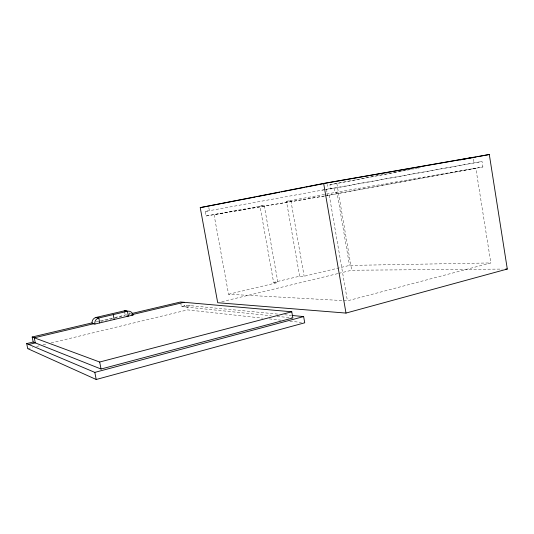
<?xml version="1.0" encoding="UTF-8"?>
<svg xmlns="http://www.w3.org/2000/svg" width="534" height="534" viewBox="0 0 534 534"><rect width="100%" height="100%" fill="white"/><g stroke="black" fill="none" stroke-linecap="round" stroke-linejoin="round"><path stroke-width="0.4" stroke-dasharray="2.67 2" d="M324.352 195.978L214.027 214.595L228.565 294.261L347.427 300.829L490.853 262.935L475.841 168.217L325.166 195.838M27.715 348.629L32.561 347.46M36.599 346.479L39.83 345.698M43.06 344.911L47.099 343.936M51.13 342.955L187.601 309.887L262.661 318.164M221.743 301.737L337.975 273.562M338.783 273.368L351.699 270.237L502.307 269.083M180.692 302.765L181.406 306.589L186.753 305.314L278.007 314.119M190.371 305.662L184.984 306.957L184.404 303.859M228.565 294.261L277.92 282.486L264.217 205.43L259.998 206.151L273.595 282.399L299.627 276.212L304.146 276.238L349.51 265.418L490.853 262.935M96.227 321.902L99.471 321.134M100.279 320.941L114.062 317.69M114.877 317.496L131.09 313.672M101.006 321.375L124.489 315.828M324.438 189.724L482.035 161.482L482.903 166.962L334.838 192.487L334.124 188.322L330.653 188.943L329.932 184.764L411.741 169.165M329.932 184.764L413.903 168.871M414.724 168.711L417.181 168.243M418.002 168.09L420.465 167.623M325.086 195.931L482.903 166.962M324.265 196.065L206.077 215.99L205.243 211.444L328.203 189.049L327.422 184.47M330.653 188.943L482.035 161.482M206.077 215.99L264.217 205.43M299.627 276.212L286.458 201.318L336.967 192.147L349.51 265.418M322.249 190.117L323.711 189.857M205.243 211.444L209.381 210.703L208.687 206.918M286.458 201.318L290.87 200.564L304.146 276.238M273.595 282.399L277.92 282.486M284.622 314.76L291.237 315.394M181.406 306.589L271.292 315.768M277.099 316.362L292.038 317.884M269.263 318.891L280.811 320.166M289.882 321.168L301.43 322.443M124.529 311.642L125.296 315.634M186.753 305.314L187.601 309.887M329.258 195.15L347.427 300.829M326.488 189.35L327.549 195.511M336.867 183.542L351.699 270.237M473.338 159.032L473.958 162.937M129.221 312.797A4.939 4.706 -71 0 1 129.929 314.539"/><path stroke-width="0.8" d="M345.985 313.078L507.3 269.043L489.304 154.506L323.651 183.409L200.243 207.626L217.705 302.718L345.985 313.078L323.651 183.409M131.905 313.478L180.552 301.997L291.771 311.783L292.866 317.97L101.039 369.027L33.181 342.04L26.7 343.589L27.715 348.629L96.213 379.494L304.734 322.803L303.639 316.589L292.065 315.474M26.7 343.589L94.825 372.392L303.639 316.589M33.181 342.04L32.174 337.014L99.671 362.025L291.771 311.783M28.736 344.45L35.284 342.881L34.263 337.795L93.497 323.771M94.878 324.065L133.046 315.013A4.993 4.753 -71.6 0 0 127.446 311.275L124.375 310.841L96.007 317.463A5.053 4.853 -60.3 0 0 92.135 323.477L94.878 324.065A5.106 4.906 -61.3 0 1 98.79 317.977L127.446 311.275L128.374 316.121L126.832 315.874M32.174 337.014L92.168 322.856M133.1 314.392L184.117 302.311M255.172 197.033L200.243 207.626M256.807 196.712L279.716 192.227M281.351 191.906L304.253 187.427M305.889 187.107L327.155 182.942L473.091 157.463L463.272 159.339M460.001 159.96L461.636 159.653M472.096 157.784L476.188 157.003M477.83 156.696L489.304 154.506M505.638 269.056L507.3 269.043M131.477 314.773L133.046 315.013M96.007 317.463L98.79 317.977L99.751 322.91M99.671 362.025L101.039 369.027M94.825 372.392L96.213 379.494M113.248 314.599L114.196 319.486M124.375 310.841A4.939 4.706 -71 0 1 127.112 311.048"/></g></svg>
